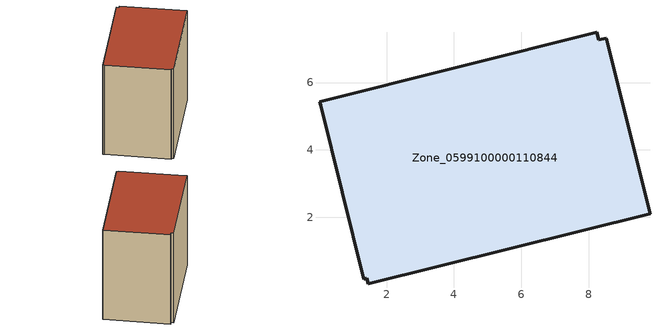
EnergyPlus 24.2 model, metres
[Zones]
Zone_0599100000110844
 floor ground (C_G): 8.25,7.5 8.3,7.27 8.52,7.32 9.82,2.11 1.46,0.02 1.41,0.19 1.32,0.16 0.04,5.33 0.01,5.43 z0
 wall outside (C_F): 8.25,7.5 0.01,5.43 0.04,5.33 1.32,0.16 1.41,0.19 1.46,0.02 9.82,2.11 8.52,7.32 8.3,7.27 8.25,7.5 z0:8.34
 roof outside (C_R): 8.3,7.27 8.25,7.5 0.01,5.43 0.04,5.33 1.32,0.16 1.41,0.19 1.46,0.02 9.82,2.11 8.52,7.32 z8.34
[BUILDING]
Pand.0599100000110844: North Axis=0; Terrain=City; Loads Convergence Tolerance Value=0.04; Temperature Convergence Tolerance Value=0.4; Solar Distribution=FullExterior; Maximum Number of Warmup Days=25; Minimum Number of Warmup Days=1
[Site:Location]
Rotterdam.The.Hague.AP_ZH_NLD Design_Conditions: Latitude=51.96; Longitude=4.45; Time Zone=1; Elevation=-4.5
[SITE:GROUNDTEMPERATURE:BUILDINGSURFACE]
18, 18, 18, 18, 18, 18, 18, 18, 18, 18, 18, 18
[MATERIAL] Thermal Absorptance=0.9; Solar Absorptance=0.7; Visible Absorptance=0.7
Name | Roughness | Thickness | Conductivity | Density | Specific Heat
G.TC.1975-1991 | MediumSmooth | 0.15 | 0.288461 | 540 | 1210
F.TC.1975-1991 | Rough | 0.3 | 0.230769 | 1920 | 840
R.TC.1975-1991 | MediumRough | 0.2 | 0.153846 | 1500 | 1000
[CONSTRUCTION]
C_G: G.TC.1975-1991
C_F: F.TC.1975-1991
C_R: R.TC.1975-1991
[ZONE]
Zone_0599100000110844: Type=1; Multiplier=1; Ceiling Height=Autocalculate; Volume=Autocalculate; Floor Area=autocalculate; Part of Total Floor Area=Yes
[ZONEINFILTRATION:DESIGNFLOWRATE]
Infil_Zone_0599100000110844: Zone or ZoneList or Space or SpaceList=Zone_0599100000110844; Schedule=AlwaysOn; Design Flow Rate Calculation Method=Flow/Area; Flow Rate per Floor Area=0.003; Constant Term Coefficient=1; Temperature Term Coefficient=0; Velocity Term Coefficient=0; Velocity Squared Term Coefficient=0
[HVACTEMPLATE:ZONE:IDEALLOADSAIRSYSTEM]
Zone_0599100000110844: Maximum Heating Supply Air Temperature=50; Minimum Cooling Supply Air Temperature=13; Maximum Heating Supply Air Humidity Ratio=0.0156; Minimum Cooling Supply Air Humidity Ratio=0.0077; Heating Limit=NoLimit; Cooling Limit=NoLimit; Dehumidification Control Type=ConstantSensibleHeatRatio; Cooling Sensible Heat Ratio=0.7; Dehumidification Setpoint=60; Humidification Control Type=None; Humidification Setpoint=30; Outdoor Air Method=None; Outdoor Air Flow Rate per Person=0.00944; Outdoor Air Flow Rate per Zone Floor Area=0; Outdoor Air Flow Rate per Zone=0; Demand Controlled Ventilation Type=None; Outdoor Air Economizer Type=NoEconomizer; Heat Recovery Type=None; Sensible Heat Recovery Effectiveness=0.7; Latent Heat Recovery Effectiveness=0.65
[ZONECONTROL:THERMOSTAT]
ThermostatControl_Zone_0599100000110844: Zone or ZoneList=Zone_0599100000110844; Control Type Schedule=DualSetpointControlType; Control 1=Thermostat_Zone_0599100000110844; Temperature Difference Between Cutout And Setpoint=0
[THERMOSTATSETPOINT:DUALSETPOINT]
Thermostat_Zone_0599100000110844: Heating Setpoint Temperature Schedule=HeatingSetpoint_Zone_0599100000110844; Cooling Setpoint Temperature Schedule=CoolingSetpoint_Zone_0599100000110844
[SCHEDULE:COMPACT]
HeatingSetpoint_Zone_0599100000110844: Through: 12/31, For: AllDays, Until: 24:00, 21
CoolingSetpoint_Zone_0599100000110844: Through: 12/31, For: AllDays, Until: 24:00, 24
DualSetpointControlType: Through: 12/31, For: AllDays, Until: 24:00, 4
AlwaysOn: Through: 12/31, For: AllDays, Until: 24:00, 1
